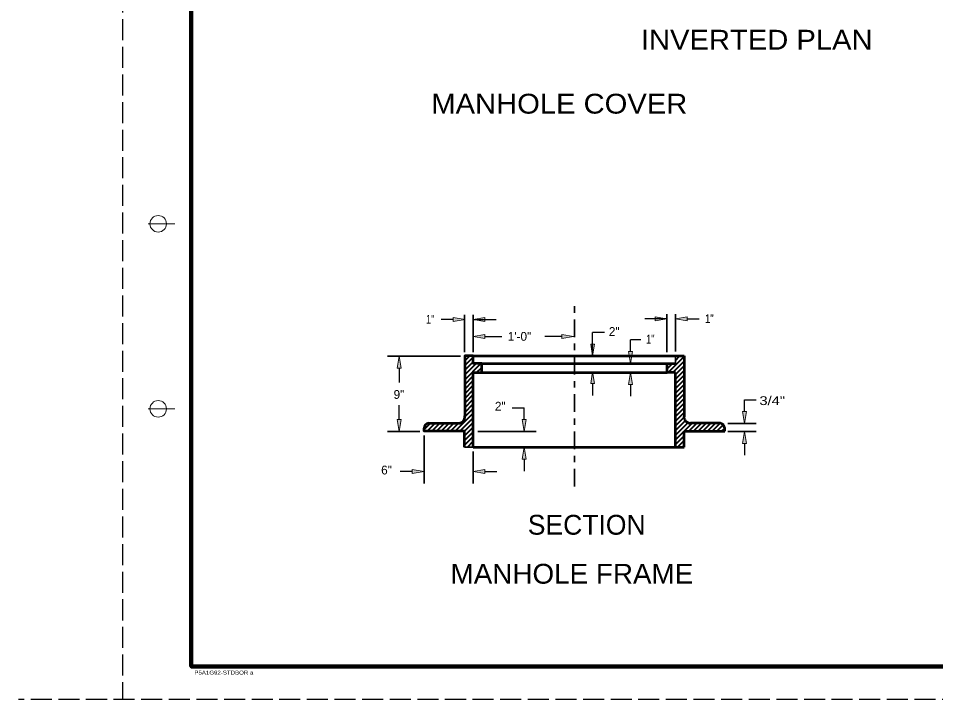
# Model space of a CAD drawing. Extents: x 37.2 to 72.6, y 36.2 to 58.2.
# Drawn here: x 37.25 to 51.13, y 36.21 to 46.52 of the extents above; entities that cross this region are included whole.
import ezdxf

# ---------------------------------------------------------------- set-up
doc = ezdxf.new("R2010")
doc.units = 0
doc.header["$LTSCALE"] = 0.053
doc.header["$PDMODE"] = 32
doc.header["$PDSIZE"] = 0.0265
for name, pattern in [('DOT_DASHED', [7.7, 5, -1.2, 0.3, -1.2]), ('LONG_DASHED', [7.5, 6, -1.5]), ('MEDIUM_DASHED', [4.5, 3, -1.5])]:
    doc.linetypes.add(name, pattern=pattern)
for name, color, linetype, lineweight in [('1', 7, 'Continuous', 35), ('2', 7, 'Continuous', 13), ('3', 7, 'MEDIUM_DASHED', 40), ('4', 7, 'Continuous', 13)]:
    doc.layers.add(name, color=color, linetype=linetype, lineweight=lineweight)

msp = doc.modelspace()

# ---------------------------------------------------------------- hatches: boundary and pattern name
at = {"layer": '1'}
for points in [[(43.82967, 41.99183), (43.82967, 41.93183), (44.00975, 41.96183), (44.00975, 41.96183)], [(44.31017, 41.99183), (44.31017, 41.93183), (44.13017, 41.96183), (44.13017, 41.96183)], [(46.88525, 42.00183), (46.88525, 41.94183), (47.06525, 41.97175), (47.06525, 41.97175)], [(47.37217, 42.00183), (47.37217, 41.94183), (47.19217, 41.97175), (47.19217, 41.97175)], [(44.31017, 41.733), (44.31017, 41.67308), (44.13008, 41.70308), (44.13008, 41.70308)], [(45.47292, 41.733), (45.47292, 41.67308), (45.65292, 41.70308), (45.65292, 41.70308)], [(45.91042, 41.59092), (45.97042, 41.59092), (45.94042, 41.41092), (45.94042, 41.41092)], [(42.98375, 41.22767), (43.04375, 41.22767), (43.01375, 41.40767), (43.01375, 41.40767)], [(46.48417, 41.47583), (46.54417, 41.47583), (46.51417, 41.29592), (46.51417, 41.29592)], [(45.91042, 40.99208), (45.97042, 40.99208), (45.94042, 41.17208), (45.94042, 41.17208)], [(46.48417, 40.98075), (46.54417, 40.98075), (46.51417, 41.16075), (46.51417, 41.16075)], [(48.20675, 40.56775), (48.26683, 40.56775), (48.23683, 40.38775), (48.23683, 40.38775)], [(42.98375, 40.44792), (43.04375, 40.44792), (43.01375, 40.26792), (43.01375, 40.26792)], [(44.87308, 40.44792), (44.93308, 40.44792), (44.90308, 40.26792), (44.90308, 40.26792)], [(48.20675, 40.08792), (48.26683, 40.08792), (48.23683, 40.26792), (48.23683, 40.26792)], [(44.87308, 39.84833), (44.93308, 39.84833), (44.90308, 40.02833), (44.90308, 40.02833)], [(43.208, 39.69158), (43.208, 39.63158), (43.388, 39.66158), (43.388, 39.66158)], [(44.31008, 39.69158), (44.31008, 39.63158), (44.13, 39.66158), (44.13, 39.66158)]]:
    msp.add_hatch(color=256, dxfattribs=at).paths.add_polyline_path(points)

# ---------------------------------------------------------------- linework, layer by layer
at = {"layer": '1', "linetype": 'LONG_DASHED', "lineweight": 25}
for p, q in [((38.8225, 58.21033), (38.8225, 36.21033)), ((72.4475, 36.21033), (37.2475, 36.21033))]:
    msp.add_line(p, q, dxfattribs=at)
at = {"layer": '1', "lineweight": 158}
msp.add_line((39.86417, 57.71033), (39.86417, 36.71033), dxfattribs=at)
at = {"layer": '1', "lineweight": 13}
for p, q in [((39.61417, 43.41033), (39.21417, 43.41033)), ((47.06525, 41.97175), (46.88525, 41.97175)), ((45.923, 41.40767), (46.24808, 41.40767)), ((46.67583, 41.29592), (46.33417, 41.29592)), ((45.78758, 41.17208), (46.12042, 41.17208)), ((46.67583, 41.16075), (46.33417, 41.16075)), ((39.61417, 40.61033), (39.21417, 40.61033)), ((44.19267, 40.02833), (45.08308, 40.02833))]:
    msp.add_line(p, q, dxfattribs=at)
at = {"layer": '1', "lineweight": 25}
for p, q in [((43.82975, 41.96183), (43.64975, 41.96183)), ((44.13017, 41.96183), (44.48242, 41.96183)), ((47.06525, 41.97175), (46.73, 41.97175)), ((47.37217, 41.97183), (47.55217, 41.97183)), ((44.31017, 41.70308), (44.56642, 41.70308)), ((45.47292, 41.70308), (45.21667, 41.70308)), ((46.12042, 41.76767), (45.94042, 41.76767)), ((45.94042, 41.41092), (45.94042, 41.76767)), ((46.51417, 41.47592), (46.51417, 41.65592)), ((46.67158, 41.65592), (46.51417, 41.65592)), ((43.01375, 41.22767), (43.01375, 41.01108)), ((45.94042, 40.99208), (45.94042, 40.81208)), ((46.51417, 40.98075), (46.51417, 40.80075)), ((48.23683, 40.56775), (48.23683, 40.74775)), ((48.23683, 40.74775), (48.41683, 40.74775)), ((43.01375, 40.44792), (43.01375, 40.66442)), ((44.72308, 40.62792), (44.90308, 40.62792)), ((44.90308, 40.44792), (44.90308, 40.62792)), ((48.23683, 40.08792), (48.23683, 39.90792)), ((44.90308, 39.84833), (44.90308, 39.66833)), ((43.208, 39.66158), (43.028, 39.66158)), ((44.31008, 39.66158), (44.49008, 39.66158))]:
    msp.add_line(p, q, dxfattribs=at)
at = {"layer": '1'}
for p, q in [((44.002, 41.47017), (44.002, 42.0345)), ((44.13017, 41.47017), (44.13017, 42.0345)), ((47.06525, 41.47008), (47.06525, 42.0425)), ((47.19217, 41.47817), (47.19217, 42.0425)), ((43.9395, 41.40767), (42.83375, 41.40767)), ((47.19442, 41.29675), (47.19442, 41.41092)), ((43.32558, 40.26792), (42.83375, 40.26792)), ((44.20033, 40.26792), (45.08308, 40.26792)), ((47.989, 40.38775), (48.41683, 40.38775)), ((47.989, 40.26792), (48.41683, 40.26792)), ((43.388, 40.20542), (43.388, 39.48158)), ((44.13342, 40.03075), (44.00317, 40.03075)), ((44.13008, 39.96583), (44.13008, 39.48158))]:
    msp.add_line(p, q, dxfattribs=at)
at = {"layer": '1', "lineweight": 40}
for p, q in [((44.00425, 41.33467), (44.0805, 41.41092)), ((44.00425, 41.40533), (44.00975, 41.41092)), ((44.00425, 41.26392), (44.13342, 41.39308)), ((47.08308, 41.16075), (47.32358, 41.40133)), ((47.19442, 41.34283), (47.2625, 41.41092)), ((44.00425, 41.19325), (44.13342, 41.32242)), ((44.00425, 41.05175), (44.24917, 41.29675)), ((44.00425, 41.1225), (44.1785, 41.29675)), ((44.18392, 41.16075), (44.2615, 41.23833)), ((47.06633, 41.21475), (47.14833, 41.29675)), ((47.06633, 41.28542), (47.07767, 41.29675)), ((47.15375, 41.16075), (47.32358, 41.33058)), ((47.19442, 41.13067), (47.32358, 41.25992)), ((44.00425, 40.98108), (44.13342, 41.11025)), ((44.25467, 41.16075), (44.2615, 41.16767)), ((47.19442, 41.06), (47.32358, 41.18917)), ((47.19442, 40.98925), (47.32358, 41.1185)), ((44.00425, 40.91033), (44.13342, 41.03958)), ((44.00425, 40.83967), (44.13342, 40.96883)), ((47.19442, 40.91858), (47.32358, 41.04775)), ((47.19442, 40.84783), (47.32358, 40.977)), ((44.00425, 40.76892), (44.13342, 40.89817)), ((44.00425, 40.69825), (44.13342, 40.82742)), ((47.19442, 40.77717), (47.32358, 40.90633)), ((47.19442, 40.70642), (47.32358, 40.83558)), ((44.00425, 40.6275), (44.13342, 40.75675)), ((44.00425, 40.55683), (44.13342, 40.686)), ((47.19442, 40.63575), (47.32358, 40.76492)), ((47.19442, 40.565), (47.32358, 40.69417)), ((43.86158, 40.27275), (44.13342, 40.54458)), ((44.00533, 40.48725), (44.13342, 40.61533)), ((47.19442, 40.49425), (47.32358, 40.6235)), ((47.19442, 40.42358), (47.32358, 40.55275)), ((43.93233, 40.27275), (44.13342, 40.47392)), ((47.19442, 40.35283), (47.32275, 40.48117)), ((47.19442, 40.28217), (47.34233, 40.43008)), ((43.38917, 40.29533), (43.48725, 40.39342)), ((43.43733, 40.27275), (43.558, 40.39342)), ((43.50808, 40.27275), (43.62867, 40.39342)), ((43.57875, 40.27275), (43.69942, 40.39342)), ((43.6495, 40.27275), (43.77008, 40.39342)), ((43.72017, 40.27275), (43.84083, 40.39342)), ((43.79092, 40.27275), (43.9115, 40.39333)), ((44.00308, 40.27275), (44.13342, 40.40317)), ((44.00317, 40.20217), (44.13342, 40.3325)), ((47.19442, 40.21142), (47.38283, 40.39983)), ((47.19442, 40.14075), (47.32475, 40.271)), ((47.32642, 40.27275), (47.44708, 40.39342)), ((47.39717, 40.27275), (47.51775, 40.39342)), ((47.46783, 40.27275), (47.5885, 40.39342)), ((47.53858, 40.27275), (47.65917, 40.39342)), ((47.60925, 40.27275), (47.72992, 40.39342)), ((47.68, 40.27275), (47.80058, 40.39342)), ((47.75075, 40.27275), (47.87108, 40.39317)), ((47.82142, 40.27275), (47.91817, 40.3695)), ((47.89217, 40.27275), (47.93867, 40.31933)), ((44.00317, 40.13142), (44.13342, 40.26175)), ((44.00317, 40.06075), (44.13342, 40.191)), ((47.19442, 40.07), (47.32475, 40.20033)), ((47.22583, 40.03075), (47.32475, 40.12958)), ((44.04383, 40.03075), (44.13342, 40.12033)), ((44.11458, 40.03075), (44.13342, 40.04958)), ((47.29658, 40.03075), (47.32475, 40.05892))]:
    msp.add_line(p, q, dxfattribs=at)
at = {"layer": '1', "lineweight": 53}
for p, q in [((44.13342, 41.41092), (47.19442, 41.41092)), ((47.19442, 41.41092), (47.32358, 41.41092)), ((47.32358, 41.41092), (47.32358, 40.50267)), ((44.2615, 41.29675), (47.06633, 41.29675)), ((47.06633, 41.29675), (47.19442, 41.29675)), ((47.06633, 41.16075), (47.06633, 41.29675)), ((44.2615, 41.16075), (47.06633, 41.16075)), ((47.19442, 41.16075), (47.06633, 41.16075)), ((47.19442, 40.03075), (47.19442, 41.16075)), ((43.45875, 40.39342), (43.90817, 40.39342)), ((47.32475, 40.27275), (47.93867, 40.27275)), ((47.32475, 40.03075), (47.32475, 40.27275)), ((47.86908, 40.39342), (47.41967, 40.39342)), ((47.93867, 40.27275), (47.93867, 40.31725)), ((44.13342, 40.03075), (47.19442, 40.03075)), ((47.19442, 40.03075), (47.32475, 40.03075))]:
    msp.add_line(p, q, dxfattribs=at)
at = {"layer": '1', "lineweight": 158}
msp.add_lwpolyline([(72.36417, 57.71033), (72.36417, 36.71033), (39.86417, 36.71033)], dxfattribs=at)
at = {"layer": '1', "lineweight": 13}
for points in [[(43.82967, 41.99183), (43.82967, 41.93183), (44.00975, 41.96183), (44.00975, 41.96183)], [(44.31017, 41.99183), (44.31017, 41.93183), (44.13017, 41.96183), (44.13017, 41.96183)], [(46.88525, 42.00183), (46.88525, 41.94183), (47.06525, 41.97175), (47.06525, 41.97175)], [(47.37217, 42.00183), (47.37217, 41.94183), (47.19217, 41.97175), (47.19217, 41.97175)], [(44.31017, 41.733), (44.31017, 41.67308), (44.13008, 41.70308), (44.13008, 41.70308)], [(45.47292, 41.733), (45.47292, 41.67308), (45.65292, 41.70308), (45.65292, 41.70308)], [(45.91042, 41.59092), (45.97042, 41.59092), (45.94042, 41.41092), (45.94042, 41.41092)], [(42.98375, 41.22767), (43.04375, 41.22767), (43.01375, 41.40767), (43.01375, 41.40767)], [(46.48417, 41.47583), (46.54417, 41.47583), (46.51417, 41.29592), (46.51417, 41.29592)], [(45.91042, 40.99208), (45.97042, 40.99208), (45.94042, 41.17208), (45.94042, 41.17208)], [(46.48417, 40.98075), (46.54417, 40.98075), (46.51417, 41.16075), (46.51417, 41.16075)], [(48.20675, 40.56775), (48.26683, 40.56775), (48.23683, 40.38775), (48.23683, 40.38775)], [(42.98375, 40.44792), (43.04375, 40.44792), (43.01375, 40.26792), (43.01375, 40.26792)], [(44.87308, 40.44792), (44.93308, 40.44792), (44.90308, 40.26792), (44.90308, 40.26792)], [(48.20675, 40.08792), (48.26683, 40.08792), (48.23683, 40.26792), (48.23683, 40.26792)], [(44.87308, 39.84833), (44.93308, 39.84833), (44.90308, 40.02833), (44.90308, 40.02833)], [(43.208, 39.69158), (43.208, 39.63158), (43.388, 39.66158), (43.388, 39.66158)], [(44.31008, 39.69158), (44.31008, 39.63158), (44.13, 39.66158), (44.13, 39.66158)]]:
    msp.add_lwpolyline(points, close=True, dxfattribs=at)
at = {"layer": '1', "lineweight": 53}
for points in [[(44.13342, 40.03075), (44.13342, 41.16075), (44.2615, 41.16075), (44.2615, 41.29675), (44.13342, 41.29675), (44.13342, 41.41092), (44.00425, 41.41092), (44.00425, 40.50267)], [(44.00317, 40.03075), (44.00317, 40.27275), (43.38917, 40.27275), (43.38917, 40.31725)]]:
    msp.add_lwpolyline(points, dxfattribs=at)
at = {"layer": '1', "lineweight": 13}
for centre in [(39.36417, 43.41033), (39.36417, 40.61033)]:
    msp.add_circle(centre, 0.125, dxfattribs=at)
at = {"layer": '1', "lineweight": 53}
for centre, radius, start, end in [((43.91058, 40.48808), 0.09476, 268.53176, 8.82946), ((47.41725, 40.48808), 0.09476, 171.17053, 271.46824), ((43.46525, 40.31758), 0.07609, 94.91477, 180.21355), ((47.86258, 40.31758), 0.07609, 359.78645, 85.08523)]:
    msp.add_arc(centre, radius, start, end, dxfattribs=at)
at = {"layer": '1'}
msp.add_point((39.86417, 36.71033), dxfattribs=at)
at = {"layer": '3', "linetype": 'DOT_DASHED', "lineweight": 35}
msp.add_line((45.66392, 39.43658), (45.66392, 42.16933), dxfattribs=at)
at = {"layer": '4'}
for p, q in [((44.00975, 41.96183), (44.00983, 41.96183)), ((47.19217, 41.97183), (47.19225, 41.97183)), ((45.65292, 41.70308), (45.653, 41.70308)), ((43.01375, 41.40767), (43.01383, 41.40767)), ((44.002, 41.40767), (44.00208, 41.40767)), ((44.002, 41.40767), (44.00208, 41.40767)), ((44.12242, 41.40767), (44.1225, 41.40767)), ((44.13017, 41.40767), (44.13025, 41.40767)), ((45.65292, 41.39958), (45.653, 41.39958)), ((45.8605, 41.40767), (45.86058, 41.40767)), ((45.94042, 41.41092), (45.9405, 41.41092)), ((47.06525, 41.40758), (47.06533, 41.40758)), ((47.19217, 41.41567), (47.19225, 41.41567)), ((46.51417, 41.29592), (46.51425, 41.29592)), ((46.73833, 41.29592), (46.73842, 41.29592)), ((45.85275, 41.16883), (45.85283, 41.16883)), ((46.73833, 41.16075), (46.73842, 41.16075)), ((43.388, 40.26792), (43.38808, 40.26792)), ((43.38808, 40.26792), (43.38817, 40.26792)), ((44.13783, 40.26792), (44.13792, 40.26792)), ((44.90308, 40.26792), (44.90317, 40.26792)), ((47.9265, 40.38775), (47.92658, 40.38775)), ((47.9265, 40.26792), (47.92658, 40.26792)), ((48.23683, 40.38775), (48.23692, 40.38775)), ((44.13008, 40.02833), (44.13017, 40.02833)), ((44.13017, 40.02833), (44.13025, 40.02833)), ((44.13008, 39.66158), (44.13017, 39.66158))]:
    msp.add_line(p, q, dxfattribs=at)

# ---------------------------------------------------------------- texts
at = {"layer": '1'}
for s, height, width, p in [('1"', 0.133, 0.8, (43.41692, 41.89933)), ('1"', 0.133, 0.8, (47.64217, 41.90925)), ('1"', 0.133, 0.8, (46.74833, 41.59875)), ('3/4"', 0.133, 1.25, (48.46458, 40.66767)), ('P5A1G92-STDBOR a', 0.06, 1.15, (39.91217, 36.58933))]:
    msp.add_text(s, height=height, dxfattribs=dict(at, width=width)).set_placement(p)
for s, p in [('2"', (46.1855, 41.71375)), ('1\'-0"', (44.65642, 41.64058)), ('9"', (42.9275, 40.76158)), ('2"', (44.46075, 40.5835)), ('6"', (42.73933, 39.6175))]:
    msp.add_text(s, height=0.133, dxfattribs=at).set_placement(p)
at = {"layer": '2'}
for s, width, p in [('INVERTED PLAN', 1.1, (46.67075, 46.04525)), ('MANHOLE COVER', 1.1, (43.49858, 45.0775)), ('MANHOLE FRAME', 1.05, (43.78933, 37.96492))]:
    msp.add_text(s, height=0.3, dxfattribs=dict(at, width=width)).set_placement(p)
msp.add_text('SECTION', height=0.3, dxfattribs=at).set_placement((44.95867, 38.70625))

doc.saveas('drawing.dxf')
